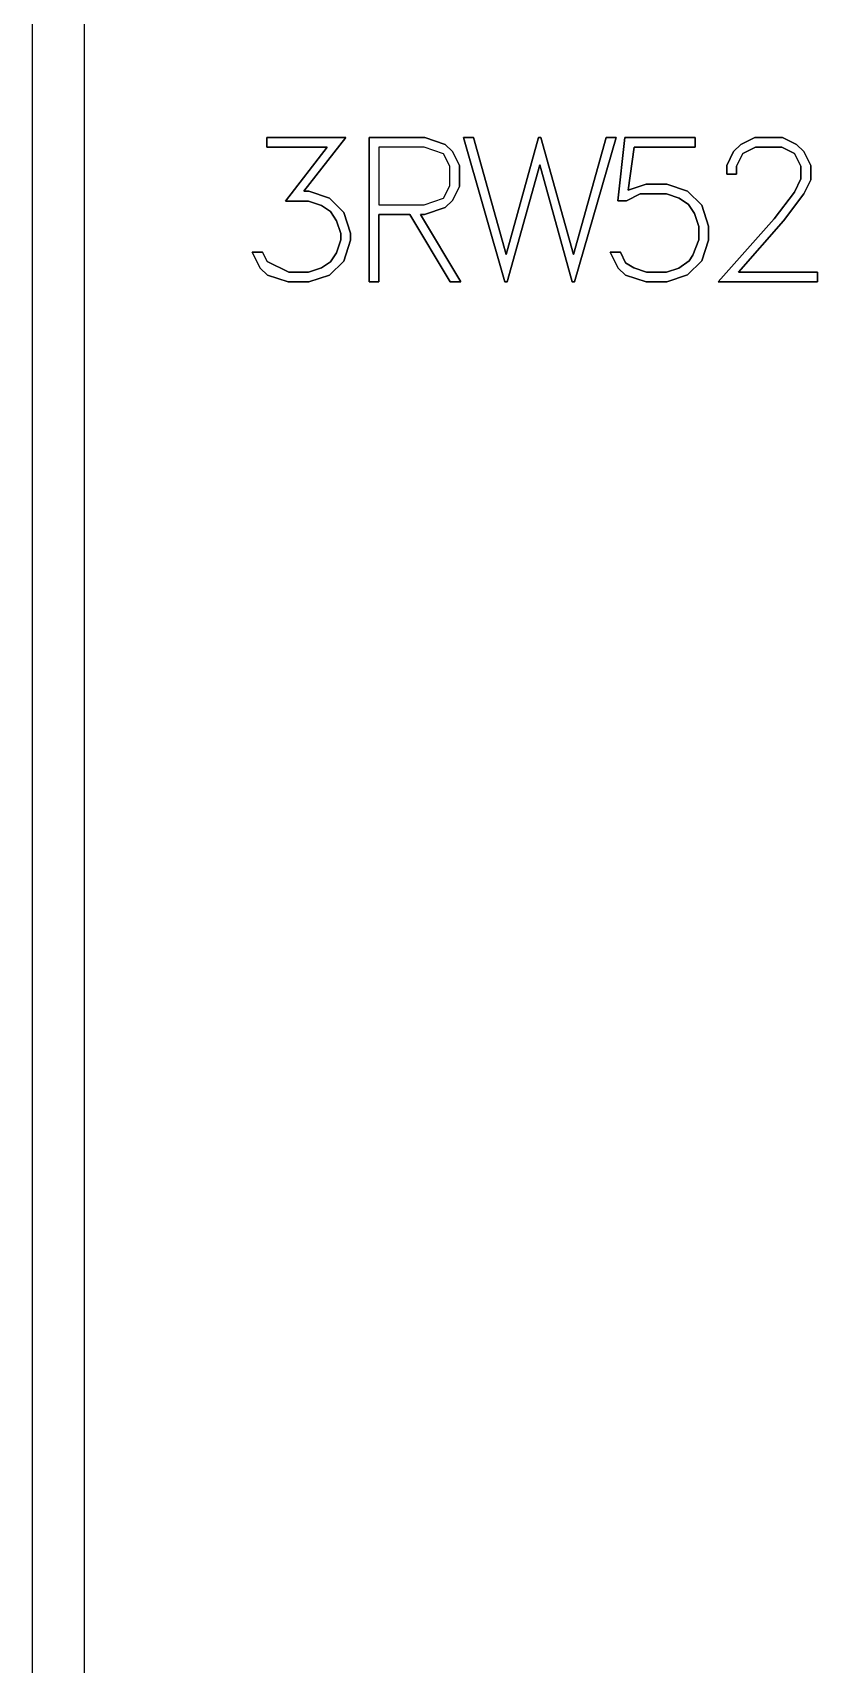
# Model space of a CAD drawing. Header units: inches. Extents: x 0 to 92454, y -34894 to 11.
# Drawn here: x 0.716 to 1.188, y 8.563 to 9.543 of the extents above; entities that cross this region are included whole.
import ezdxf

# ---------------------------------------------------------------- set-up
doc = ezdxf.new("R2010")
doc.units = ezdxf.units.IN
doc.header["$MEASUREMENT"] = 0

# ---------------------------------------------------------------- blocks, each defined once
blk = doc.blocks.new('2023_07_21_11_46_31_0481')
at = {"color": 7, "extrusion": (-0.994891, 0, 0.100955)}
for p, q in [((18.196, 24.9, 115.212), (18.196, 249.9, 115.212)), ((18.988, 182.6, 123.018), (18.988, 249.9, 123.018))]:
    blk.add_line(p, q, dxfattribs=at)
at = {"color": 7}
for p, q in [((18.196, 24.9, 115.212), (18.196, 249.9, 115.212)), ((22.981, 240.799, 151.97), (21.77, 240.799, 151.97)), ((21.77, 240.799, 151.97), (21.77, 240.653, 151.97)), ((21.77, 240.653, 152), (21.77, 240.799, 152)), ((21.77, 240.799, 152), (22.981, 240.799, 152)), ((21.77, 240.653, 151.97), (22.693, 240.653, 151.97)), ((22.693, 240.653, 152), (21.77, 240.653, 152)), ((22.693, 240.653, 151.97), (22.055, 239.828, 151.97)), ((22.055, 239.828, 152), (22.693, 240.653, 152)), ((22.335, 239.978, 151.97), (22.981, 240.799, 151.97)), ((22.981, 240.799, 152), (22.335, 239.978, 152)), ((24.183, 240.799, 151.97), (23.336, 240.799, 151.97)), ((23.336, 240.799, 151.97), (23.336, 238.595, 151.97)), ((23.336, 238.595, 152), (23.336, 240.799, 152)), ((23.336, 240.799, 152), (24.183, 240.799, 152)), ((24.176, 240.653, 151.97), (23.483, 240.653, 151.97)), ((23.483, 240.653, 151.97), (23.483, 239.77, 151.97)), ((24.176, 240.653, 152), (23.483, 240.653, 152)), ((23.483, 240.653, 152), (23.483, 239.77, 152)), ((24.47, 240.552, 151.97), (24.176, 240.653, 151.97)), ((24.47, 240.552, 152), (24.176, 240.653, 152)), ((24.498, 240.694, 151.97), (24.183, 240.799, 151.97)), ((24.183, 240.799, 152), (24.498, 240.694, 152)), ((24.61, 240.586, 151.97), (24.498, 240.694, 151.97)), ((24.498, 240.694, 152), (24.61, 240.586, 152)), ((24.714, 240.371, 151.97), (24.61, 240.586, 151.97)), ((24.61, 240.586, 152), (24.714, 240.371, 152)), ((24.93, 240.799, 151.97), (24.776, 240.799, 151.97)), ((24.776, 240.799, 151.97), (25.409, 238.595, 151.97)), ((25.409, 238.595, 152), (24.776, 240.799, 152)), ((24.776, 240.799, 152), (24.93, 240.799, 152)), ((25.427, 239.012, 151.97), (24.93, 240.799, 151.97)), ((24.93, 240.799, 152), (25.427, 239.012, 152)), ((25.923, 240.799, 151.97), (25.427, 239.012, 151.97)), ((25.427, 239.012, 152), (25.923, 240.799, 152)), ((25.959, 240.799, 151.97), (25.923, 240.799, 151.97)), ((25.923, 240.799, 152), (25.959, 240.799, 152)), ((26.456, 239.012, 151.97), (25.959, 240.799, 151.97)), ((25.959, 240.799, 152), (26.456, 239.012, 152)), ((26.953, 240.799, 151.97), (26.456, 239.012, 151.97)), ((26.456, 239.012, 152), (26.953, 240.799, 152)), ((26.473, 238.595, 151.97), (27.105, 240.799, 151.97)), ((27.105, 240.799, 152), (26.473, 238.595, 152)), ((27.105, 240.799, 151.97), (26.953, 240.799, 151.97)), ((26.953, 240.799, 152), (27.105, 240.799, 152)), ((27.238, 240.799, 151.97), (27.131, 239.835, 151.97)), ((27.131, 239.835, 152), (27.238, 240.799, 152)), ((28.312, 240.799, 151.97), (27.238, 240.799, 151.97)), ((27.238, 240.799, 152), (28.312, 240.799, 152)), ((27.289, 239.995, 151.97), (27.383, 240.653, 151.97)), ((27.383, 240.653, 152), (27.289, 239.995, 152)), ((27.383, 240.653, 151.97), (28.312, 240.653, 151.97)), ((28.312, 240.653, 152), (27.383, 240.653, 152)), ((28.312, 240.653, 151.97), (28.312, 240.799, 151.97)), ((28.312, 240.799, 152), (28.312, 240.653, 152)), ((28.9, 240.588, 151.97), (28.796, 240.373, 151.97)), ((28.796, 240.373, 152), (28.9, 240.588, 152)), ((29.01, 240.695, 151.97), (28.9, 240.588, 151.97)), ((28.9, 240.588, 152), (29.01, 240.695, 152)), ((29.225, 240.799, 151.97), (29.01, 240.695, 151.97)), ((29.01, 240.695, 152), (29.225, 240.799, 152)), ((29.043, 240.555, 151.97), (29.236, 240.653, 151.97)), ((29.236, 240.653, 152), (29.043, 240.555, 152)), ((29.648, 240.799, 151.97), (29.225, 240.799, 151.97)), ((29.225, 240.799, 152), (29.648, 240.799, 152)), ((29.236, 240.653, 151.97), (29.635, 240.653, 151.97)), ((29.635, 240.653, 152), (29.236, 240.653, 152)), ((29.635, 240.653, 151.97), (29.831, 240.555, 151.97)), ((29.831, 240.555, 152), (29.635, 240.653, 152)), ((29.862, 240.693, 151.97), (29.648, 240.799, 151.97)), ((29.648, 240.799, 152), (29.862, 240.693, 152)), ((29.971, 240.586, 151.97), (29.862, 240.693, 151.97)), ((29.862, 240.693, 152), (29.971, 240.586, 152)), ((30.078, 240.37, 151.97), (29.971, 240.586, 151.97)), ((29.971, 240.586, 152), (30.078, 240.37, 152)), ((24.567, 240.36, 151.97), (24.47, 240.552, 151.97)), ((24.567, 240.36, 152), (24.47, 240.552, 152)), ((24.567, 240.063, 151.97), (24.567, 240.36, 151.97)), ((24.567, 240.063, 152), (24.567, 240.36, 152)), ((24.714, 240.052, 151.97), (24.714, 240.371, 151.97)), ((24.714, 240.371, 152), (24.714, 240.052, 152)), ((25.444, 238.595, 151.97), (25.941, 240.382, 151.97)), ((25.941, 240.382, 152), (25.444, 238.595, 152)), ((25.941, 240.382, 151.97), (26.437, 238.595, 151.97)), ((26.437, 238.595, 152), (25.941, 240.382, 152)), ((28.796, 240.373, 151.97), (28.796, 240.24, 151.97)), ((28.796, 240.24, 152), (28.796, 240.373, 152)), ((28.945, 240.361, 151.97), (29.043, 240.555, 151.97)), ((29.043, 240.555, 152), (28.945, 240.361, 152)), ((28.945, 240.24, 151.97), (28.945, 240.361, 151.97)), ((28.945, 240.361, 152), (28.945, 240.24, 152)), ((29.831, 240.555, 151.97), (29.927, 240.361, 151.97)), ((29.927, 240.361, 152), (29.831, 240.555, 152)), ((29.927, 240.361, 151.97), (29.927, 240.168, 151.97)), ((29.927, 240.168, 152), (29.927, 240.361, 152)), ((30.078, 240.152, 151.97), (30.078, 240.37, 151.97)), ((30.078, 240.37, 152), (30.078, 240.152, 152)), ((27.566, 240.085, 151.97), (27.289, 239.995, 151.97)), ((27.289, 239.995, 152), (27.566, 240.085, 152)), ((27.88, 240.085, 151.97), (27.566, 240.085, 151.97)), ((27.566, 240.085, 152), (27.88, 240.085, 152)), ((28.197, 239.981, 151.97), (27.88, 240.085, 151.97)), ((27.88, 240.085, 152), (28.197, 239.981, 152)), ((28.796, 240.24, 151.97), (28.945, 240.24, 151.97)), ((28.945, 240.24, 152), (28.796, 240.24, 152)), ((29.927, 240.168, 151.97), (29.828, 239.966, 151.97)), ((29.828, 239.966, 152), (29.927, 240.168, 152)), ((29.971, 239.941, 151.97), (30.078, 240.152, 151.97)), ((30.078, 240.152, 152), (29.971, 239.941, 152)), ((22.414, 239.978, 151.97), (22.335, 239.978, 151.97)), ((22.335, 239.978, 152), (22.414, 239.978, 152)), ((22.731, 239.872, 151.97), (22.414, 239.978, 151.97)), ((22.414, 239.978, 152), (22.731, 239.872, 152)), ((22.947, 239.657, 151.97), (22.731, 239.872, 151.97)), ((22.731, 239.872, 152), (22.947, 239.657, 152)), ((24.176, 239.77, 151.97), (24.47, 239.871, 151.97)), ((24.176, 239.77, 152), (24.47, 239.871, 152)), ((24.47, 239.871, 151.97), (24.567, 240.063, 151.97)), ((24.47, 239.871, 152), (24.567, 240.063, 152)), ((24.498, 239.729, 151.97), (24.61, 239.837, 151.97)), ((24.61, 239.837, 152), (24.498, 239.729, 152)), ((24.61, 239.837, 151.97), (24.714, 240.052, 151.97)), ((24.714, 240.052, 152), (24.61, 239.837, 152)), ((27.266, 239.835, 151.97), (27.471, 239.939, 151.97)), ((27.471, 239.939, 152), (27.266, 239.835, 152)), ((27.471, 239.939, 151.97), (27.874, 239.939, 151.97)), ((27.874, 239.939, 152), (27.471, 239.939, 152)), ((27.874, 239.939, 151.97), (28.071, 239.871, 151.97)), ((28.071, 239.871, 152), (27.874, 239.939, 152)), ((28.071, 239.871, 151.97), (28.209, 239.778, 151.97)), ((28.209, 239.778, 152), (28.071, 239.871, 152)), ((28.413, 239.765, 151.97), (28.197, 239.981, 151.97)), ((28.197, 239.981, 152), (28.413, 239.765, 152)), ((29.828, 239.966, 151.97), (29.522, 239.559, 151.97)), ((29.522, 239.559, 152), (29.828, 239.966, 152)), ((29.66, 239.526, 151.97), (29.971, 239.941, 151.97)), ((29.971, 239.941, 152), (29.66, 239.526, 152)), ((22.055, 239.828, 151.97), (22.408, 239.828, 151.97)), ((22.408, 239.828, 152), (22.055, 239.828, 152)), ((22.408, 239.828, 151.97), (22.605, 239.76, 151.97)), ((22.605, 239.76, 152), (22.408, 239.828, 152)), ((22.605, 239.76, 151.97), (22.743, 239.67, 151.97)), ((22.743, 239.67, 152), (22.605, 239.76, 152)), ((22.743, 239.67, 151.97), (22.835, 239.53, 151.97)), ((22.835, 239.53, 152), (22.743, 239.67, 152)), ((23.052, 239.34, 151.97), (22.947, 239.657, 151.97)), ((22.947, 239.657, 152), (23.052, 239.34, 152)), ((23.483, 239.77, 151.97), (24.176, 239.77, 151.97)), ((23.483, 239.77, 152), (24.176, 239.77, 152)), ((23.483, 238.595, 151.97), (23.483, 239.624, 151.97)), ((23.483, 239.624, 151.97), (23.958, 239.624, 151.97)), ((23.958, 239.624, 152), (23.483, 239.624, 152)), ((23.483, 239.624, 152), (23.483, 238.595, 152)), ((23.958, 239.624, 151.97), (24.574, 238.595, 151.97)), ((24.574, 238.595, 152), (23.958, 239.624, 152)), ((24.733, 238.595, 151.97), (24.117, 239.624, 151.97)), ((24.117, 239.624, 151.97), (24.182, 239.624, 151.97)), ((24.182, 239.624, 152), (24.117, 239.624, 152)), ((24.117, 239.624, 152), (24.733, 238.595, 152)), ((24.182, 239.624, 151.97), (24.498, 239.729, 151.97)), ((24.498, 239.729, 152), (24.182, 239.624, 152)), ((27.131, 239.835, 151.97), (27.266, 239.835, 151.97)), ((27.266, 239.835, 152), (27.131, 239.835, 152)), ((28.209, 239.778, 151.97), (28.301, 239.639, 151.97)), ((28.301, 239.639, 152), (28.209, 239.778, 152)), ((28.301, 239.639, 151.97), (28.368, 239.441, 151.97)), ((28.368, 239.441, 152), (28.301, 239.639, 152)), ((28.518, 239.447, 151.97), (28.413, 239.765, 151.97)), ((28.413, 239.765, 152), (28.518, 239.447, 152)), ((22.835, 239.53, 151.97), (22.902, 239.333, 151.97)), ((22.902, 239.333, 152), (22.835, 239.53, 152)), ((23.052, 239.231, 151.97), (23.052, 239.34, 151.97)), ((23.052, 239.34, 152), (23.052, 239.231, 152)), ((28.368, 239.441, 151.97), (28.368, 239.24, 151.97)), ((28.368, 239.24, 152), (28.368, 239.441, 152)), ((28.518, 239.233, 151.97), (28.518, 239.447, 151.97)), ((28.518, 239.447, 152), (28.518, 239.233, 152)), ((29.522, 239.559, 151.97), (28.664, 238.595, 151.97)), ((28.664, 238.595, 152), (29.522, 239.559, 152)), ((28.975, 238.742, 151.97), (29.66, 239.526, 151.97)), ((29.66, 239.526, 152), (28.975, 238.742, 152)), ((22.902, 239.237, 151.97), (22.835, 239.039, 151.97)), ((22.835, 239.039, 152), (22.902, 239.237, 152)), ((22.902, 239.333, 151.97), (22.902, 239.237, 151.97)), ((22.902, 239.237, 152), (22.902, 239.333, 152)), ((22.947, 238.914, 151.97), (23.052, 239.231, 151.97)), ((23.052, 239.231, 152), (22.947, 238.914, 152)), ((28.368, 239.24, 151.97), (28.279, 239.006, 151.97)), ((28.279, 239.006, 152), (28.368, 239.24, 152)), ((28.413, 238.915, 151.97), (28.518, 239.233, 151.97)), ((28.518, 239.233, 152), (28.413, 238.915, 152)), ((21.705, 239.05, 151.97), (21.55, 239.05, 151.97)), ((21.55, 239.05, 151.97), (21.671, 238.807, 151.97)), ((21.671, 238.807, 152), (21.55, 239.05, 152)), ((21.55, 239.05, 152), (21.705, 239.05, 152)), ((21.775, 238.907, 151.97), (21.705, 239.05, 151.97)), ((21.705, 239.05, 152), (21.775, 238.907, 152)), ((22.108, 238.742, 151.97), (21.775, 238.907, 151.97)), ((21.775, 238.907, 152), (22.108, 238.742, 152)), ((22.743, 238.901, 151.97), (22.605, 238.81, 151.97)), ((22.605, 238.81, 152), (22.743, 238.901, 152)), ((22.731, 238.7, 151.97), (22.947, 238.914, 151.97)), ((22.947, 238.914, 152), (22.731, 238.7, 152)), ((22.835, 239.039, 151.97), (22.743, 238.901, 151.97)), ((22.743, 238.901, 152), (22.835, 239.039, 152)), ((27.171, 239.05, 151.97), (27.016, 239.05, 151.97)), ((27.016, 239.05, 151.97), (27.137, 238.807, 151.97)), ((27.137, 238.807, 152), (27.016, 239.05, 152)), ((27.016, 239.05, 152), (27.171, 239.05, 152)), ((27.251, 238.889, 151.97), (27.171, 239.05, 151.97)), ((27.171, 239.05, 152), (27.251, 238.889, 152)), ((27.375, 238.81, 151.97), (27.251, 238.889, 151.97)), ((27.251, 238.889, 152), (27.375, 238.81, 152)), ((28.22, 238.916, 151.97), (28.062, 238.804, 151.97)), ((28.062, 238.804, 152), (28.22, 238.916, 152)), ((28.197, 238.701, 151.97), (28.413, 238.915, 151.97)), ((28.413, 238.915, 152), (28.197, 238.701, 152)), ((28.279, 239.006, 151.97), (28.22, 238.916, 151.97)), ((28.22, 238.916, 152), (28.279, 239.006, 152)), ((21.671, 238.807, 151.97), (21.782, 238.699, 151.97)), ((21.782, 238.699, 152), (21.671, 238.807, 152)), ((21.782, 238.699, 151.97), (22.1, 238.595, 151.97)), ((22.1, 238.595, 152), (21.782, 238.699, 152)), ((22.1, 238.595, 151.97), (22.414, 238.595, 151.97)), ((22.414, 238.595, 152), (22.1, 238.595, 152)), ((22.408, 238.742, 151.97), (22.108, 238.742, 151.97)), ((22.108, 238.742, 152), (22.408, 238.742, 152)), ((22.605, 238.81, 151.97), (22.408, 238.742, 151.97)), ((22.408, 238.742, 152), (22.605, 238.81, 152)), ((22.414, 238.595, 151.97), (22.731, 238.7, 151.97)), ((22.731, 238.7, 152), (22.414, 238.595, 152)), ((23.336, 238.595, 151.97), (23.483, 238.595, 151.97)), ((23.483, 238.595, 152), (23.336, 238.595, 152)), ((24.574, 238.595, 151.97), (24.733, 238.595, 151.97)), ((24.733, 238.595, 152), (24.574, 238.595, 152)), ((25.409, 238.595, 151.97), (25.444, 238.595, 151.97)), ((25.444, 238.595, 152), (25.409, 238.595, 152)), ((26.437, 238.595, 151.97), (26.473, 238.595, 151.97)), ((26.473, 238.595, 152), (26.437, 238.595, 152)), ((27.137, 238.807, 151.97), (27.248, 238.699, 151.97)), ((27.248, 238.699, 152), (27.137, 238.807, 152)), ((27.248, 238.699, 151.97), (27.566, 238.595, 151.97)), ((27.566, 238.595, 152), (27.248, 238.699, 152)), ((27.571, 238.742, 151.97), (27.375, 238.81, 151.97)), ((27.375, 238.81, 152), (27.571, 238.742, 152)), ((27.566, 238.595, 151.97), (27.88, 238.595, 151.97)), ((27.88, 238.595, 152), (27.566, 238.595, 152)), ((27.874, 238.742, 151.97), (27.571, 238.742, 151.97)), ((27.571, 238.742, 152), (27.874, 238.742, 152)), ((28.062, 238.804, 151.97), (27.874, 238.742, 151.97)), ((27.874, 238.742, 152), (28.062, 238.804, 152)), ((27.88, 238.595, 151.97), (28.197, 238.701, 151.97)), ((28.197, 238.701, 152), (27.88, 238.595, 152)), ((28.664, 238.595, 151.97), (30.18, 238.595, 151.97)), ((30.18, 238.595, 152), (28.664, 238.595, 152)), ((30.18, 238.742, 151.97), (28.975, 238.742, 151.97)), ((28.975, 238.742, 152), (30.18, 238.742, 152)), ((30.18, 238.595, 151.97), (30.18, 238.742, 151.97)), ((30.18, 238.742, 152), (30.18, 238.595, 152))]:
    blk.add_line(p, q, dxfattribs=at)
at = {"color": 7, "extrusion": (-0.999391, 0, 0.034899)}
blk.add_line((18.988, 182.6, 123.018), (18.988, 249.9, 123.018), dxfattribs=at)
at = {"color": 7, "extrusion": (1, 0, 0)}
for p, q in [((21.77, 240.653, 152), (21.77, 240.799, 152)), ((21.77, 240.799, 151.97), (21.77, 240.653, 151.97)), ((21.77, 240.799, 151.97), (21.77, 240.799, 152)), ((21.77, 240.653, 151.97), (21.77, 240.653, 152)), ((23.336, 238.595, 152), (23.336, 240.799, 152)), ((23.336, 240.799, 151.97), (23.336, 238.595, 151.97)), ((23.336, 240.799, 151.97), (23.336, 240.799, 152)), ((24.567, 240.063, 152), (24.567, 240.36, 152)), ((24.567, 240.063, 151.97), (24.567, 240.36, 151.97)), ((24.567, 240.36, 151.97), (24.567, 240.36, 152)), ((28.796, 240.24, 152), (28.796, 240.373, 152)), ((28.796, 240.373, 151.97), (28.796, 240.24, 151.97)), ((28.796, 240.373, 151.97), (28.796, 240.373, 152)), ((29.927, 240.168, 152), (29.927, 240.361, 152)), ((29.927, 240.361, 151.97), (29.927, 240.168, 151.97)), ((29.927, 240.361, 151.97), (29.927, 240.361, 152)), ((28.796, 240.24, 151.97), (28.796, 240.24, 152)), ((29.927, 240.168, 151.97), (29.927, 240.168, 152)), ((24.567, 240.063, 151.97), (24.567, 240.063, 152)), ((28.368, 239.24, 152), (28.368, 239.441, 152)), ((28.368, 239.441, 151.97), (28.368, 239.24, 151.97)), ((28.368, 239.441, 151.97), (28.368, 239.441, 152)), ((22.902, 239.237, 152), (22.902, 239.333, 152)), ((22.902, 239.333, 151.97), (22.902, 239.237, 151.97)), ((22.902, 239.333, 151.97), (22.902, 239.333, 152)), ((22.902, 239.237, 151.97), (22.902, 239.237, 152)), ((28.368, 239.24, 151.97), (28.368, 239.24, 152)), ((23.336, 238.595, 151.97), (23.336, 238.595, 152))]:
    blk.add_line(p, q, dxfattribs=at)
at = {"color": 7, "extrusion": (0, -1, 0)}
for p, q in [((21.77, 240.799, 152), (22.981, 240.799, 152)), ((21.77, 240.799, 151.97), (21.77, 240.799, 152)), ((22.981, 240.799, 151.97), (21.77, 240.799, 151.97)), ((22.981, 240.799, 151.97), (22.981, 240.799, 152)), ((23.336, 240.799, 152), (24.183, 240.799, 152)), ((23.336, 240.799, 151.97), (23.336, 240.799, 152)), ((24.183, 240.799, 151.97), (23.336, 240.799, 151.97)), ((24.183, 240.799, 151.97), (24.183, 240.799, 152)), ((24.776, 240.799, 152), (24.93, 240.799, 152)), ((24.776, 240.799, 151.97), (24.776, 240.799, 152)), ((24.93, 240.799, 151.97), (24.776, 240.799, 151.97)), ((24.93, 240.799, 151.97), (24.93, 240.799, 152)), ((25.923, 240.799, 152), (25.959, 240.799, 152)), ((25.923, 240.799, 151.97), (25.923, 240.799, 152)), ((25.959, 240.799, 151.97), (25.923, 240.799, 151.97)), ((25.959, 240.799, 151.97), (25.959, 240.799, 152)), ((26.953, 240.799, 152), (27.105, 240.799, 152)), ((26.953, 240.799, 151.97), (26.953, 240.799, 152)), ((27.105, 240.799, 151.97), (26.953, 240.799, 151.97)), ((27.105, 240.799, 151.97), (27.105, 240.799, 152)), ((27.238, 240.799, 152), (28.312, 240.799, 152)), ((27.238, 240.799, 151.97), (27.238, 240.799, 152)), ((28.312, 240.799, 151.97), (27.238, 240.799, 151.97)), ((28.312, 240.799, 151.97), (28.312, 240.799, 152)), ((29.225, 240.799, 152), (29.648, 240.799, 152)), ((29.225, 240.799, 151.97), (29.225, 240.799, 152)), ((29.648, 240.799, 151.97), (29.225, 240.799, 151.97)), ((29.648, 240.799, 151.97), (29.648, 240.799, 152)), ((27.566, 240.085, 152), (27.88, 240.085, 152)), ((27.566, 240.085, 151.97), (27.566, 240.085, 152)), ((27.88, 240.085, 151.97), (27.566, 240.085, 151.97)), ((27.88, 240.085, 151.97), (27.88, 240.085, 152)), ((22.335, 239.978, 152), (22.414, 239.978, 152)), ((22.335, 239.978, 151.97), (22.335, 239.978, 152)), ((22.414, 239.978, 151.97), (22.335, 239.978, 151.97)), ((22.414, 239.978, 151.97), (22.414, 239.978, 152)), ((23.483, 239.77, 152), (24.176, 239.77, 152)), ((23.483, 239.77, 151.97), (23.483, 239.77, 152)), ((23.483, 239.77, 151.97), (24.176, 239.77, 151.97)), ((24.176, 239.77, 151.97), (24.176, 239.77, 152)), ((21.55, 239.05, 152), (21.705, 239.05, 152)), ((21.55, 239.05, 151.97), (21.55, 239.05, 152)), ((21.705, 239.05, 151.97), (21.55, 239.05, 151.97)), ((21.705, 239.05, 151.97), (21.705, 239.05, 152)), ((27.016, 239.05, 152), (27.171, 239.05, 152)), ((27.016, 239.05, 151.97), (27.016, 239.05, 152)), ((27.171, 239.05, 151.97), (27.016, 239.05, 151.97)), ((27.171, 239.05, 151.97), (27.171, 239.05, 152)), ((22.108, 238.742, 152), (22.408, 238.742, 152)), ((22.108, 238.742, 151.97), (22.108, 238.742, 152)), ((22.408, 238.742, 151.97), (22.108, 238.742, 151.97)), ((22.408, 238.742, 151.97), (22.408, 238.742, 152)), ((27.571, 238.742, 152), (27.874, 238.742, 152)), ((27.571, 238.742, 151.97), (27.571, 238.742, 152)), ((27.874, 238.742, 151.97), (27.571, 238.742, 151.97)), ((27.874, 238.742, 151.97), (27.874, 238.742, 152)), ((28.975, 238.742, 152), (30.18, 238.742, 152)), ((28.975, 238.742, 151.97), (28.975, 238.742, 152)), ((30.18, 238.742, 151.97), (28.975, 238.742, 151.97)), ((30.18, 238.742, 151.97), (30.18, 238.742, 152))]:
    blk.add_line(p, q, dxfattribs=at)
at = {"color": 7, "extrusion": (0, 1, 0)}
for p, q in [((22.693, 240.653, 152), (21.77, 240.653, 152)), ((21.77, 240.653, 151.97), (22.693, 240.653, 151.97)), ((21.77, 240.653, 151.97), (21.77, 240.653, 152)), ((22.693, 240.653, 151.97), (22.693, 240.653, 152)), ((24.176, 240.653, 152), (23.483, 240.653, 152)), ((24.176, 240.653, 151.97), (23.483, 240.653, 151.97)), ((23.483, 240.653, 151.97), (23.483, 240.653, 152)), ((24.176, 240.653, 151.97), (24.176, 240.653, 152)), ((28.312, 240.653, 152), (27.383, 240.653, 152)), ((27.383, 240.653, 151.97), (28.312, 240.653, 151.97)), ((27.383, 240.653, 151.97), (27.383, 240.653, 152)), ((28.312, 240.653, 151.97), (28.312, 240.653, 152)), ((29.635, 240.653, 152), (29.236, 240.653, 152)), ((29.236, 240.653, 151.97), (29.635, 240.653, 151.97)), ((29.236, 240.653, 151.97), (29.236, 240.653, 152)), ((29.635, 240.653, 151.97), (29.635, 240.653, 152)), ((28.945, 240.24, 152), (28.796, 240.24, 152)), ((28.796, 240.24, 151.97), (28.945, 240.24, 151.97)), ((28.796, 240.24, 151.97), (28.796, 240.24, 152)), ((28.945, 240.24, 151.97), (28.945, 240.24, 152)), ((27.874, 239.939, 152), (27.471, 239.939, 152)), ((27.471, 239.939, 151.97), (27.874, 239.939, 151.97)), ((27.471, 239.939, 151.97), (27.471, 239.939, 152)), ((27.874, 239.939, 151.97), (27.874, 239.939, 152)), ((22.408, 239.828, 152), (22.055, 239.828, 152)), ((22.055, 239.828, 151.97), (22.408, 239.828, 151.97)), ((22.055, 239.828, 151.97), (22.055, 239.828, 152)), ((22.408, 239.828, 151.97), (22.408, 239.828, 152)), ((23.958, 239.624, 152), (23.483, 239.624, 152)), ((23.483, 239.624, 151.97), (23.958, 239.624, 151.97)), ((23.483, 239.624, 151.97), (23.483, 239.624, 152)), ((23.958, 239.624, 151.97), (23.958, 239.624, 152)), ((24.182, 239.624, 152), (24.117, 239.624, 152)), ((24.117, 239.624, 151.97), (24.182, 239.624, 151.97)), ((24.117, 239.624, 151.97), (24.117, 239.624, 152)), ((24.182, 239.624, 151.97), (24.182, 239.624, 152)), ((27.266, 239.835, 152), (27.131, 239.835, 152)), ((27.131, 239.835, 151.97), (27.266, 239.835, 151.97)), ((27.131, 239.835, 151.97), (27.131, 239.835, 152)), ((27.266, 239.835, 151.97), (27.266, 239.835, 152)), ((22.414, 238.595, 152), (22.1, 238.595, 152)), ((22.1, 238.595, 151.97), (22.414, 238.595, 151.97)), ((22.1, 238.595, 151.97), (22.1, 238.595, 152)), ((22.414, 238.595, 151.97), (22.414, 238.595, 152)), ((23.483, 238.595, 152), (23.336, 238.595, 152)), ((23.336, 238.595, 151.97), (23.483, 238.595, 151.97)), ((23.336, 238.595, 151.97), (23.336, 238.595, 152)), ((23.483, 238.595, 151.97), (23.483, 238.595, 152)), ((24.733, 238.595, 152), (24.574, 238.595, 152)), ((24.574, 238.595, 151.97), (24.733, 238.595, 151.97)), ((24.574, 238.595, 151.97), (24.574, 238.595, 152)), ((24.733, 238.595, 151.97), (24.733, 238.595, 152)), ((25.444, 238.595, 152), (25.409, 238.595, 152)), ((25.409, 238.595, 151.97), (25.444, 238.595, 151.97)), ((25.409, 238.595, 151.97), (25.409, 238.595, 152)), ((25.444, 238.595, 151.97), (25.444, 238.595, 152)), ((26.473, 238.595, 152), (26.437, 238.595, 152)), ((26.437, 238.595, 151.97), (26.473, 238.595, 151.97)), ((26.437, 238.595, 151.97), (26.437, 238.595, 152)), ((26.473, 238.595, 151.97), (26.473, 238.595, 152)), ((27.88, 238.595, 152), (27.566, 238.595, 152)), ((27.566, 238.595, 151.97), (27.88, 238.595, 151.97)), ((27.566, 238.595, 151.97), (27.566, 238.595, 152)), ((27.88, 238.595, 151.97), (27.88, 238.595, 152)), ((30.18, 238.595, 152), (28.664, 238.595, 152)), ((28.664, 238.595, 151.97), (30.18, 238.595, 151.97)), ((28.664, 238.595, 151.97), (28.664, 238.595, 152)), ((30.18, 238.595, 151.97), (30.18, 238.595, 152))]:
    blk.add_line(p, q, dxfattribs=at)
at = {"color": 7, "extrusion": (0.791306, -0.611421, 0)}
for p, q in [((22.055, 239.828, 152), (22.693, 240.653, 152)), ((22.693, 240.653, 151.97), (22.055, 239.828, 151.97)), ((22.693, 240.653, 151.97), (22.693, 240.653, 152)), ((22.055, 239.828, 151.97), (22.055, 239.828, 152))]:
    blk.add_line(p, q, dxfattribs=at)
at = {"color": 7, "extrusion": (-0.786116, 0.618078, 0)}
for p, q in [((22.981, 240.799, 152), (22.335, 239.978, 152)), ((22.335, 239.978, 151.97), (22.981, 240.799, 151.97)), ((22.981, 240.799, 151.97), (22.981, 240.799, 152)), ((22.335, 239.978, 151.97), (22.335, 239.978, 152))]:
    blk.add_line(p, q, dxfattribs=at)
at = {"color": 7, "extrusion": (-1, 0, 0)}
for p, q in [((23.483, 240.653, 152), (23.483, 239.77, 152)), ((23.483, 240.653, 151.97), (23.483, 240.653, 152)), ((23.483, 240.653, 151.97), (23.483, 239.77, 151.97)), ((28.312, 240.799, 152), (28.312, 240.653, 152)), ((28.312, 240.799, 151.97), (28.312, 240.799, 152)), ((28.312, 240.653, 151.97), (28.312, 240.799, 151.97)), ((28.312, 240.653, 151.97), (28.312, 240.653, 152)), ((24.714, 240.371, 152), (24.714, 240.052, 152)), ((24.714, 240.371, 151.97), (24.714, 240.371, 152)), ((24.714, 240.052, 151.97), (24.714, 240.371, 151.97)), ((28.945, 240.361, 152), (28.945, 240.24, 152)), ((28.945, 240.361, 151.97), (28.945, 240.361, 152)), ((28.945, 240.24, 151.97), (28.945, 240.361, 151.97)), ((30.078, 240.37, 152), (30.078, 240.152, 152)), ((30.078, 240.37, 151.97), (30.078, 240.37, 152)), ((30.078, 240.152, 151.97), (30.078, 240.37, 151.97)), ((28.945, 240.24, 151.97), (28.945, 240.24, 152)), ((30.078, 240.152, 151.97), (30.078, 240.152, 152)), ((24.714, 240.052, 151.97), (24.714, 240.052, 152)), ((23.483, 239.77, 151.97), (23.483, 239.77, 152)), ((23.483, 239.624, 152), (23.483, 238.595, 152)), ((23.483, 239.624, 151.97), (23.483, 239.624, 152)), ((23.483, 238.595, 151.97), (23.483, 239.624, 151.97)), ((23.052, 239.34, 152), (23.052, 239.231, 152)), ((23.052, 239.34, 151.97), (23.052, 239.34, 152)), ((23.052, 239.231, 151.97), (23.052, 239.34, 151.97)), ((28.518, 239.447, 152), (28.518, 239.233, 152)), ((28.518, 239.447, 151.97), (28.518, 239.447, 152)), ((28.518, 239.233, 151.97), (28.518, 239.447, 151.97)), ((23.052, 239.231, 151.97), (23.052, 239.231, 152)), ((28.518, 239.233, 151.97), (28.518, 239.233, 152)), ((23.483, 238.595, 151.97), (23.483, 238.595, 152)), ((30.18, 238.742, 152), (30.18, 238.595, 152)), ((30.18, 238.742, 151.97), (30.18, 238.742, 152)), ((30.18, 238.595, 151.97), (30.18, 238.742, 151.97)), ((30.18, 238.595, 151.97), (30.18, 238.595, 152))]:
    blk.add_line(p, q, dxfattribs=at)
at = {"color": 7, "extrusion": (0.324134, 0.946011, 0)}
for p, q in [((24.47, 240.552, 152), (24.176, 240.653, 152)), ((24.47, 240.552, 151.97), (24.176, 240.653, 151.97)), ((24.176, 240.653, 151.97), (24.176, 240.653, 152)), ((24.47, 240.552, 151.97), (24.47, 240.552, 152))]:
    blk.add_line(p, q, dxfattribs=at)
at = {"color": 7, "extrusion": (-0.318147, -0.948042, 0)}
for p, q in [((24.183, 240.799, 152), (24.498, 240.694, 152)), ((24.183, 240.799, 151.97), (24.183, 240.799, 152)), ((24.498, 240.694, 151.97), (24.183, 240.799, 151.97)), ((24.498, 240.694, 151.97), (24.498, 240.694, 152))]:
    blk.add_line(p, q, dxfattribs=at)
at = {"color": 7, "extrusion": (-0.692798, -0.721132, 0)}
for p, q in [((24.498, 240.694, 152), (24.61, 240.586, 152)), ((24.498, 240.694, 151.97), (24.498, 240.694, 152)), ((24.61, 240.586, 151.97), (24.498, 240.694, 151.97)), ((24.61, 240.586, 151.97), (24.61, 240.586, 152))]:
    blk.add_line(p, q, dxfattribs=at)
at = {"color": 7, "extrusion": (-0.899787, -0.436329, 0)}
for p, q in [((24.61, 240.586, 152), (24.714, 240.371, 152)), ((24.61, 240.586, 151.97), (24.61, 240.586, 152)), ((24.714, 240.371, 151.97), (24.61, 240.586, 151.97)), ((24.714, 240.371, 151.97), (24.714, 240.371, 152))]:
    blk.add_line(p, q, dxfattribs=at)
at = {"color": 7, "extrusion": (0.961169, 0.275961, 0)}
for p, q in [((25.409, 238.595, 152), (24.776, 240.799, 152)), ((24.776, 240.799, 151.97), (25.409, 238.595, 151.97)), ((24.776, 240.799, 151.97), (24.776, 240.799, 152)), ((25.409, 238.595, 151.97), (25.409, 238.595, 152))]:
    blk.add_line(p, q, dxfattribs=at)
at = {"color": 7, "extrusion": (-0.963486, -0.267758, 0)}
for p, q in [((24.93, 240.799, 152), (25.427, 239.012, 152)), ((24.93, 240.799, 151.97), (24.93, 240.799, 152)), ((25.427, 239.012, 151.97), (24.93, 240.799, 151.97)), ((25.959, 240.799, 152), (26.456, 239.012, 152)), ((25.959, 240.799, 151.97), (25.959, 240.799, 152)), ((26.456, 239.012, 151.97), (25.959, 240.799, 151.97)), ((25.427, 239.012, 151.97), (25.427, 239.012, 152)), ((26.456, 239.012, 151.97), (26.456, 239.012, 152))]:
    blk.add_line(p, q, dxfattribs=at)
at = {"color": 7, "extrusion": (0.963486, -0.267758, 0)}
for p, q in [((25.427, 239.012, 152), (25.923, 240.799, 152)), ((25.923, 240.799, 151.97), (25.427, 239.012, 151.97)), ((25.923, 240.799, 151.97), (25.923, 240.799, 152)), ((26.456, 239.012, 152), (26.953, 240.799, 152)), ((26.953, 240.799, 151.97), (26.456, 239.012, 151.97)), ((26.953, 240.799, 151.97), (26.953, 240.799, 152)), ((25.427, 239.012, 151.97), (25.427, 239.012, 152)), ((26.456, 239.012, 151.97), (26.456, 239.012, 152))]:
    blk.add_line(p, q, dxfattribs=at)
at = {"color": 7, "extrusion": (-0.961335, 0.275382, 0)}
for p, q in [((27.105, 240.799, 152), (26.473, 238.595, 152)), ((26.473, 238.595, 151.97), (27.105, 240.799, 151.97)), ((27.105, 240.799, 151.97), (27.105, 240.799, 152)), ((26.473, 238.595, 151.97), (26.473, 238.595, 152))]:
    blk.add_line(p, q, dxfattribs=at)
at = {"color": 7, "extrusion": (0.993825, -0.110956, 0)}
for p, q in [((27.131, 239.835, 152), (27.238, 240.799, 152)), ((27.238, 240.799, 151.97), (27.131, 239.835, 151.97)), ((27.238, 240.799, 151.97), (27.238, 240.799, 152)), ((27.131, 239.835, 151.97), (27.131, 239.835, 152))]:
    blk.add_line(p, q, dxfattribs=at)
at = {"color": 7, "extrusion": (-0.989778, 0.142614, 0)}
for p, q in [((27.383, 240.653, 152), (27.289, 239.995, 152)), ((27.289, 239.995, 151.97), (27.383, 240.653, 151.97)), ((27.383, 240.653, 151.97), (27.383, 240.653, 152)), ((27.289, 239.995, 151.97), (27.289, 239.995, 152))]:
    blk.add_line(p, q, dxfattribs=at)
at = {"color": 7, "extrusion": (0.899105, -0.437733, 0)}
for p, q in [((28.796, 240.373, 152), (28.9, 240.588, 152)), ((28.9, 240.588, 151.97), (28.796, 240.373, 151.97)), ((28.9, 240.588, 151.97), (28.9, 240.588, 152)), ((28.796, 240.373, 151.97), (28.796, 240.373, 152))]:
    blk.add_line(p, q, dxfattribs=at)
at = {"color": 7, "extrusion": (0.700092, -0.714052, 0)}
for p, q in [((28.9, 240.588, 152), (29.01, 240.695, 152)), ((29.01, 240.695, 151.97), (28.9, 240.588, 151.97)), ((28.9, 240.588, 151.97), (28.9, 240.588, 152)), ((29.01, 240.695, 151.97), (29.01, 240.695, 152))]:
    blk.add_line(p, q, dxfattribs=at)
at = {"color": 7, "extrusion": (0.43718, -0.899374, 0)}
for p, q in [((29.01, 240.695, 152), (29.225, 240.799, 152)), ((29.225, 240.799, 151.97), (29.01, 240.695, 151.97)), ((29.01, 240.695, 151.97), (29.01, 240.695, 152)), ((29.225, 240.799, 151.97), (29.225, 240.799, 152))]:
    blk.add_line(p, q, dxfattribs=at)
at = {"color": 7, "extrusion": (-0.45046, 0.892797, 0)}
for p, q in [((29.236, 240.653, 152), (29.043, 240.555, 152)), ((29.043, 240.555, 151.97), (29.236, 240.653, 151.97)), ((29.236, 240.653, 151.97), (29.236, 240.653, 152)), ((29.043, 240.555, 151.97), (29.043, 240.555, 152))]:
    blk.add_line(p, q, dxfattribs=at)
at = {"color": 7, "extrusion": (0.446611, 0.894728, 0)}
for p, q in [((29.831, 240.555, 152), (29.635, 240.653, 152)), ((29.635, 240.653, 151.97), (29.831, 240.555, 151.97)), ((29.635, 240.653, 151.97), (29.635, 240.653, 152)), ((29.831, 240.555, 151.97), (29.831, 240.555, 152))]:
    blk.add_line(p, q, dxfattribs=at)
at = {"color": 7, "extrusion": (-0.445082, -0.89549, 0)}
for p, q in [((29.648, 240.799, 152), (29.862, 240.693, 152)), ((29.648, 240.799, 151.97), (29.648, 240.799, 152)), ((29.862, 240.693, 151.97), (29.648, 240.799, 151.97)), ((29.862, 240.693, 151.97), (29.862, 240.693, 152))]:
    blk.add_line(p, q, dxfattribs=at)
at = {"color": 7, "extrusion": (-0.702272, -0.711908, 0)}
for p, q in [((29.862, 240.693, 152), (29.971, 240.586, 152)), ((29.862, 240.693, 151.97), (29.862, 240.693, 152)), ((29.971, 240.586, 151.97), (29.862, 240.693, 151.97)), ((29.971, 240.586, 151.97), (29.971, 240.586, 152))]:
    blk.add_line(p, q, dxfattribs=at)
at = {"color": 7, "extrusion": (-0.89674, -0.442558, 0)}
for p, q in [((29.971, 240.586, 152), (30.078, 240.37, 152)), ((29.971, 240.586, 151.97), (29.971, 240.586, 152)), ((30.078, 240.37, 151.97), (29.971, 240.586, 151.97)), ((30.078, 240.37, 151.97), (30.078, 240.37, 152))]:
    blk.add_line(p, q, dxfattribs=at)
at = {"color": 7, "extrusion": (0.890731, 0.454531, 0)}
for p, q in [((24.567, 240.36, 152), (24.47, 240.552, 152)), ((24.567, 240.36, 151.97), (24.47, 240.552, 151.97)), ((24.47, 240.552, 151.97), (24.47, 240.552, 152)), ((24.567, 240.36, 151.97), (24.567, 240.36, 152))]:
    blk.add_line(p, q, dxfattribs=at)
at = {"color": 7, "extrusion": (-0.963486, 0.267758, 0)}
for p, q in [((25.941, 240.382, 152), (25.444, 238.595, 152)), ((25.444, 238.595, 151.97), (25.941, 240.382, 151.97)), ((25.941, 240.382, 151.97), (25.941, 240.382, 152)), ((25.444, 238.595, 151.97), (25.444, 238.595, 152))]:
    blk.add_line(p, q, dxfattribs=at)
at = {"color": 7, "extrusion": (0.963486, 0.267758, 0)}
for p, q in [((26.437, 238.595, 152), (25.941, 240.382, 152)), ((25.941, 240.382, 151.97), (26.437, 238.595, 151.97)), ((25.941, 240.382, 151.97), (25.941, 240.382, 152)), ((26.437, 238.595, 151.97), (26.437, 238.595, 152))]:
    blk.add_line(p, q, dxfattribs=at)
at = {"color": 7, "extrusion": (-0.892909, 0.450237, 0)}
for p, q in [((29.043, 240.555, 152), (28.945, 240.361, 152)), ((28.945, 240.361, 151.97), (29.043, 240.555, 151.97)), ((28.945, 240.361, 151.97), (28.945, 240.361, 152)), ((29.043, 240.555, 151.97), (29.043, 240.555, 152))]:
    blk.add_line(p, q, dxfattribs=at)
at = {"color": 7, "extrusion": (0.895862, 0.444333, 0)}
for p, q in [((29.927, 240.361, 152), (29.831, 240.555, 152)), ((29.831, 240.555, 151.97), (29.927, 240.361, 151.97)), ((29.831, 240.555, 151.97), (29.831, 240.555, 152)), ((29.927, 240.361, 151.97), (29.927, 240.361, 152))]:
    blk.add_line(p, q, dxfattribs=at)
at = {"color": 7, "extrusion": (0.310692, -0.95051, 0)}
for p, q in [((27.289, 239.995, 152), (27.566, 240.085, 152)), ((27.566, 240.085, 151.97), (27.289, 239.995, 151.97)), ((27.566, 240.085, 151.97), (27.566, 240.085, 152)), ((27.289, 239.995, 151.97), (27.289, 239.995, 152))]:
    blk.add_line(p, q, dxfattribs=at)
at = {"color": 7, "extrusion": (-0.314202, -0.949356, 0)}
for p, q in [((27.88, 240.085, 152), (28.197, 239.981, 152)), ((27.88, 240.085, 151.97), (27.88, 240.085, 152)), ((28.197, 239.981, 151.97), (27.88, 240.085, 151.97)), ((28.197, 239.981, 151.97), (28.197, 239.981, 152))]:
    blk.add_line(p, q, dxfattribs=at)
at = {"color": 7, "extrusion": (0.897117, -0.441793, 0)}
for p, q in [((29.828, 239.966, 152), (29.927, 240.168, 152)), ((29.927, 240.168, 151.97), (29.828, 239.966, 151.97)), ((29.927, 240.168, 151.97), (29.927, 240.168, 152)), ((29.828, 239.966, 151.97), (29.828, 239.966, 152))]:
    blk.add_line(p, q, dxfattribs=at)
at = {"color": 7, "extrusion": (-0.893175, 0.44971, 0)}
for p, q in [((30.078, 240.152, 152), (29.971, 239.941, 152)), ((29.971, 239.941, 151.97), (30.078, 240.152, 151.97)), ((30.078, 240.152, 151.97), (30.078, 240.152, 152)), ((29.971, 239.941, 151.97), (29.971, 239.941, 152))]:
    blk.add_line(p, q, dxfattribs=at)
at = {"color": 7, "extrusion": (-0.316852, -0.948475, 0)}
for p, q in [((22.414, 239.978, 152), (22.731, 239.872, 152)), ((22.414, 239.978, 151.97), (22.414, 239.978, 152)), ((22.731, 239.872, 151.97), (22.414, 239.978, 151.97)), ((22.731, 239.872, 151.97), (22.731, 239.872, 152))]:
    blk.add_line(p, q, dxfattribs=at)
at = {"color": 7, "extrusion": (-0.706433, -0.707779, 0)}
for p, q in [((22.731, 239.872, 152), (22.947, 239.657, 152)), ((22.731, 239.872, 151.97), (22.731, 239.872, 152)), ((22.947, 239.657, 151.97), (22.731, 239.872, 151.97)), ((22.947, 239.657, 151.97), (22.947, 239.657, 152))]:
    blk.add_line(p, q, dxfattribs=at)
at = {"color": 7, "extrusion": (0.324136, -0.94601, 0)}
for p, q in [((24.176, 239.77, 152), (24.47, 239.871, 152)), ((24.176, 239.77, 151.97), (24.47, 239.871, 151.97)), ((24.47, 239.871, 151.97), (24.47, 239.871, 152)), ((24.176, 239.77, 151.97), (24.176, 239.77, 152))]:
    blk.add_line(p, q, dxfattribs=at)
at = {"color": 7, "extrusion": (0.89073, -0.454532, 0)}
for p, q in [((24.47, 239.871, 152), (24.567, 240.063, 152)), ((24.47, 239.871, 151.97), (24.567, 240.063, 151.97)), ((24.47, 239.871, 151.97), (24.47, 239.871, 152)), ((24.567, 240.063, 151.97), (24.567, 240.063, 152))]:
    blk.add_line(p, q, dxfattribs=at)
at = {"color": 7, "extrusion": (-0.692795, 0.721134, 0)}
for p, q in [((24.61, 239.837, 152), (24.498, 239.729, 152)), ((24.498, 239.729, 151.97), (24.61, 239.837, 151.97)), ((24.61, 239.837, 151.97), (24.61, 239.837, 152)), ((24.498, 239.729, 151.97), (24.498, 239.729, 152))]:
    blk.add_line(p, q, dxfattribs=at)
at = {"color": 7, "extrusion": (-0.899315, 0.437301, 0)}
for p, q in [((24.714, 240.052, 152), (24.61, 239.837, 152)), ((24.61, 239.837, 151.97), (24.714, 240.052, 151.97)), ((24.61, 239.837, 151.97), (24.61, 239.837, 152)), ((24.714, 240.052, 151.97), (24.714, 240.052, 152))]:
    blk.add_line(p, q, dxfattribs=at)
at = {"color": 7, "extrusion": (-0.449709, 0.893175, 0)}
for p, q in [((27.471, 239.939, 152), (27.266, 239.835, 152)), ((27.266, 239.835, 151.97), (27.471, 239.939, 151.97)), ((27.471, 239.939, 151.97), (27.471, 239.939, 152)), ((27.266, 239.835, 151.97), (27.266, 239.835, 152))]:
    blk.add_line(p, q, dxfattribs=at)
at = {"color": 7, "extrusion": (0.326439, 0.945218, 0)}
for p, q in [((28.071, 239.871, 152), (27.874, 239.939, 152)), ((27.874, 239.939, 151.97), (28.071, 239.871, 151.97)), ((27.874, 239.939, 151.97), (27.874, 239.939, 152)), ((28.071, 239.871, 151.97), (28.071, 239.871, 152))]:
    blk.add_line(p, q, dxfattribs=at)
at = {"color": 7, "extrusion": (0.557434, 0.830221, 0)}
for p, q in [((28.209, 239.778, 152), (28.071, 239.871, 152)), ((28.071, 239.871, 151.97), (28.209, 239.778, 151.97)), ((28.071, 239.871, 151.97), (28.071, 239.871, 152)), ((28.209, 239.778, 151.97), (28.209, 239.778, 152))]:
    blk.add_line(p, q, dxfattribs=at)
at = {"color": 7, "extrusion": (-0.708048, -0.706164, 0)}
for p, q in [((28.197, 239.981, 152), (28.413, 239.765, 152)), ((28.197, 239.981, 151.97), (28.197, 239.981, 152)), ((28.413, 239.765, 151.97), (28.197, 239.981, 151.97)), ((28.413, 239.765, 151.97), (28.413, 239.765, 152))]:
    blk.add_line(p, q, dxfattribs=at)
at = {"color": 7, "extrusion": (0.799884, -0.600154, 0)}
for p, q in [((29.522, 239.559, 152), (29.828, 239.966, 152)), ((29.828, 239.966, 151.97), (29.522, 239.559, 151.97)), ((29.828, 239.966, 151.97), (29.828, 239.966, 152)), ((29.522, 239.559, 151.97), (29.522, 239.559, 152))]:
    blk.add_line(p, q, dxfattribs=at)
at = {"color": 7, "extrusion": (-0.799582, 0.600557, 0)}
for p, q in [((29.971, 239.941, 152), (29.66, 239.526, 152)), ((29.66, 239.526, 151.97), (29.971, 239.941, 151.97)), ((29.971, 239.941, 151.97), (29.971, 239.941, 152)), ((29.66, 239.526, 151.97), (29.66, 239.526, 152))]:
    blk.add_line(p, q, dxfattribs=at)
at = {"color": 7, "extrusion": (0.323617, 0.946188, 0)}
for p, q in [((22.605, 239.76, 152), (22.408, 239.828, 152)), ((22.408, 239.828, 151.97), (22.605, 239.76, 151.97)), ((22.408, 239.828, 151.97), (22.408, 239.828, 152)), ((22.605, 239.76, 151.97), (22.605, 239.76, 152))]:
    blk.add_line(p, q, dxfattribs=at)
at = {"color": 7, "extrusion": (0.549178, 0.835705, 0)}
for p, q in [((22.743, 239.67, 152), (22.605, 239.76, 152)), ((22.605, 239.76, 151.97), (22.743, 239.67, 151.97)), ((22.605, 239.76, 151.97), (22.605, 239.76, 152)), ((22.743, 239.67, 151.97), (22.743, 239.67, 152))]:
    blk.add_line(p, q, dxfattribs=at)
at = {"color": 7, "extrusion": (0.835061, 0.550157, 0)}
for p, q in [((22.835, 239.53, 152), (22.743, 239.67, 152)), ((22.743, 239.67, 151.97), (22.835, 239.53, 151.97)), ((22.743, 239.67, 151.97), (22.743, 239.67, 152)), ((22.835, 239.53, 151.97), (22.835, 239.53, 152))]:
    blk.add_line(p, q, dxfattribs=at)
at = {"color": 7, "extrusion": (-0.949454, -0.313906, 0)}
for p, q in [((22.947, 239.657, 152), (23.052, 239.34, 152)), ((22.947, 239.657, 151.97), (22.947, 239.657, 152)), ((23.052, 239.34, 151.97), (22.947, 239.657, 151.97)), ((23.052, 239.34, 151.97), (23.052, 239.34, 152))]:
    blk.add_line(p, q, dxfattribs=at)
at = {"color": 7, "extrusion": (0.858168, 0.513369, 0)}
for p, q in [((24.574, 238.595, 152), (23.958, 239.624, 152)), ((23.958, 239.624, 151.97), (24.574, 238.595, 151.97)), ((23.958, 239.624, 151.97), (23.958, 239.624, 152)), ((24.574, 238.595, 151.97), (24.574, 238.595, 152))]:
    blk.add_line(p, q, dxfattribs=at)
at = {"color": 7, "extrusion": (-0.858168, -0.513369, 0)}
for p, q in [((24.117, 239.624, 152), (24.733, 238.595, 152)), ((24.117, 239.624, 151.97), (24.117, 239.624, 152)), ((24.733, 238.595, 151.97), (24.117, 239.624, 151.97)), ((24.733, 238.595, 151.97), (24.733, 238.595, 152))]:
    blk.add_line(p, q, dxfattribs=at)
at = {"color": 7, "extrusion": (-0.31763, 0.948215, 0)}
for p, q in [((24.498, 239.729, 152), (24.182, 239.624, 152)), ((24.182, 239.624, 151.97), (24.498, 239.729, 151.97)), ((24.182, 239.624, 151.97), (24.182, 239.624, 152)), ((24.498, 239.729, 151.97), (24.498, 239.729, 152))]:
    blk.add_line(p, q, dxfattribs=at)
at = {"color": 7, "extrusion": (0.833866, 0.551967, 0)}
for p, q in [((28.301, 239.639, 152), (28.209, 239.778, 152)), ((28.209, 239.778, 151.97), (28.301, 239.639, 151.97)), ((28.209, 239.778, 151.97), (28.209, 239.778, 152)), ((28.301, 239.639, 151.97), (28.301, 239.639, 152))]:
    blk.add_line(p, q, dxfattribs=at)
at = {"color": 7, "extrusion": (0.946646, 0.322275, 0)}
for p, q in [((28.368, 239.441, 152), (28.301, 239.639, 152)), ((28.301, 239.639, 151.97), (28.368, 239.441, 151.97)), ((28.301, 239.639, 151.97), (28.301, 239.639, 152)), ((28.368, 239.441, 151.97), (28.368, 239.441, 152))]:
    blk.add_line(p, q, dxfattribs=at)
at = {"color": 7, "extrusion": (-0.949743, -0.31303, 0)}
for p, q in [((28.413, 239.765, 152), (28.518, 239.447, 152)), ((28.413, 239.765, 151.97), (28.413, 239.765, 152)), ((28.518, 239.447, 151.97), (28.413, 239.765, 151.97)), ((28.518, 239.447, 151.97), (28.518, 239.447, 152))]:
    blk.add_line(p, q, dxfattribs=at)
at = {"color": 7, "extrusion": (0.945989, 0.324199, 0)}
for p, q in [((22.902, 239.333, 152), (22.835, 239.53, 152)), ((22.835, 239.53, 151.97), (22.902, 239.333, 151.97)), ((22.835, 239.53, 151.97), (22.835, 239.53, 152)), ((22.902, 239.333, 151.97), (22.902, 239.333, 152))]:
    blk.add_line(p, q, dxfattribs=at)
at = {"color": 7, "extrusion": (0.746929, -0.664904, 0)}
for p, q in [((28.664, 238.595, 152), (29.522, 239.559, 152)), ((29.522, 239.559, 151.97), (28.664, 238.595, 151.97)), ((29.522, 239.559, 151.97), (29.522, 239.559, 152)), ((28.664, 238.595, 151.97), (28.664, 238.595, 152))]:
    blk.add_line(p, q, dxfattribs=at)
at = {"color": 7, "extrusion": (-0.753532, 0.657411, 0)}
for p, q in [((29.66, 239.526, 152), (28.975, 238.742, 152)), ((28.975, 238.742, 151.97), (29.66, 239.526, 151.97)), ((29.66, 239.526, 151.97), (29.66, 239.526, 152)), ((28.975, 238.742, 151.97), (28.975, 238.742, 152))]:
    blk.add_line(p, q, dxfattribs=at)
at = {"color": 7, "extrusion": (0.946809, -0.321797, 0)}
for p, q in [((22.835, 239.039, 152), (22.902, 239.237, 152)), ((22.902, 239.237, 151.97), (22.835, 239.039, 151.97)), ((22.902, 239.237, 151.97), (22.902, 239.237, 152)), ((22.835, 239.039, 151.97), (22.835, 239.039, 152))]:
    blk.add_line(p, q, dxfattribs=at)
at = {"color": 7, "extrusion": (-0.949454, 0.313906, 0)}
for p, q in [((23.052, 239.231, 152), (22.947, 238.914, 152)), ((22.947, 238.914, 151.97), (23.052, 239.231, 151.97)), ((23.052, 239.231, 151.97), (23.052, 239.231, 152)), ((22.947, 238.914, 151.97), (22.947, 238.914, 152))]:
    blk.add_line(p, q, dxfattribs=at)
at = {"color": 7, "extrusion": (0.934814, -0.355138, 0)}
for p, q in [((28.279, 239.006, 152), (28.368, 239.24, 152)), ((28.368, 239.24, 151.97), (28.279, 239.006, 151.97)), ((28.368, 239.24, 151.97), (28.368, 239.24, 152)), ((28.279, 239.006, 151.97), (28.279, 239.006, 152))]:
    blk.add_line(p, q, dxfattribs=at)
at = {"color": 7, "extrusion": (-0.949744, 0.313029, 0)}
for p, q in [((28.518, 239.233, 152), (28.413, 238.915, 152)), ((28.413, 238.915, 151.97), (28.518, 239.233, 151.97)), ((28.518, 239.233, 151.97), (28.518, 239.233, 152)), ((28.413, 238.915, 151.97), (28.413, 238.915, 152))]:
    blk.add_line(p, q, dxfattribs=at)
at = {"color": 7, "extrusion": (0.895635, 0.444791, 0)}
for p, q in [((21.671, 238.807, 152), (21.55, 239.05, 152)), ((21.55, 239.05, 151.97), (21.671, 238.807, 151.97)), ((21.55, 239.05, 151.97), (21.55, 239.05, 152)), ((27.137, 238.807, 152), (27.016, 239.05, 152)), ((27.016, 239.05, 151.97), (27.137, 238.807, 151.97)), ((27.016, 239.05, 151.97), (27.016, 239.05, 152)), ((21.671, 238.807, 151.97), (21.671, 238.807, 152)), ((27.137, 238.807, 151.97), (27.137, 238.807, 152))]:
    blk.add_line(p, q, dxfattribs=at)
at = {"color": 7, "extrusion": (-0.898189, -0.43961, 0)}
for p, q in [((21.705, 239.05, 152), (21.775, 238.907, 152)), ((21.705, 239.05, 151.97), (21.705, 239.05, 152)), ((21.775, 238.907, 151.97), (21.705, 239.05, 151.97)), ((21.775, 238.907, 151.97), (21.775, 238.907, 152))]:
    blk.add_line(p, q, dxfattribs=at)
at = {"color": 7, "extrusion": (-0.444033, -0.89601, 0)}
for p, q in [((21.775, 238.907, 152), (22.108, 238.742, 152)), ((21.775, 238.907, 151.97), (21.775, 238.907, 152)), ((22.108, 238.742, 151.97), (21.775, 238.907, 151.97)), ((22.108, 238.742, 151.97), (22.108, 238.742, 152))]:
    blk.add_line(p, q, dxfattribs=at)
at = {"color": 7, "extrusion": (0.549178, -0.835705, 0)}
for p, q in [((22.605, 238.81, 152), (22.743, 238.901, 152)), ((22.743, 238.901, 151.97), (22.605, 238.81, 151.97)), ((22.743, 238.901, 151.97), (22.743, 238.901, 152)), ((22.605, 238.81, 151.97), (22.605, 238.81, 152))]:
    blk.add_line(p, q, dxfattribs=at)
at = {"color": 7, "extrusion": (-0.704261, 0.709941, 0)}
for p, q in [((22.947, 238.914, 152), (22.731, 238.7, 152)), ((22.731, 238.7, 151.97), (22.947, 238.914, 151.97)), ((22.947, 238.914, 151.97), (22.947, 238.914, 152)), ((22.731, 238.7, 151.97), (22.731, 238.7, 152))]:
    blk.add_line(p, q, dxfattribs=at)
at = {"color": 7, "extrusion": (0.83205, -0.5547, 0)}
for p, q in [((22.743, 238.901, 152), (22.835, 239.039, 152)), ((22.835, 239.039, 151.97), (22.743, 238.901, 151.97)), ((22.743, 238.901, 151.97), (22.743, 238.901, 152)), ((22.835, 239.039, 151.97), (22.835, 239.039, 152))]:
    blk.add_line(p, q, dxfattribs=at)
at = {"color": 7, "extrusion": (-0.894428, -0.447212, 0)}
for p, q in [((27.171, 239.05, 152), (27.251, 238.889, 152)), ((27.171, 239.05, 151.97), (27.171, 239.05, 152)), ((27.251, 238.889, 151.97), (27.171, 239.05, 151.97)), ((27.251, 238.889, 151.97), (27.251, 238.889, 152))]:
    blk.add_line(p, q, dxfattribs=at)
at = {"color": 7, "extrusion": (-0.539372, -0.842068, 0)}
for p, q in [((27.251, 238.889, 152), (27.375, 238.81, 152)), ((27.251, 238.889, 151.97), (27.251, 238.889, 152)), ((27.375, 238.81, 151.97), (27.251, 238.889, 151.97)), ((27.375, 238.81, 151.97), (27.375, 238.81, 152))]:
    blk.add_line(p, q, dxfattribs=at)
at = {"color": 7, "extrusion": (0.581518, -0.813534, 0)}
for p, q in [((28.062, 238.804, 152), (28.22, 238.916, 152)), ((28.22, 238.916, 151.97), (28.062, 238.804, 151.97)), ((28.22, 238.916, 151.97), (28.22, 238.916, 152)), ((28.062, 238.804, 151.97), (28.062, 238.804, 152))]:
    blk.add_line(p, q, dxfattribs=at)
at = {"color": 7, "extrusion": (-0.705349, 0.70886, 0)}
for p, q in [((28.413, 238.915, 152), (28.197, 238.701, 152)), ((28.197, 238.701, 151.97), (28.413, 238.915, 151.97)), ((28.413, 238.915, 151.97), (28.413, 238.915, 152)), ((28.197, 238.701, 151.97), (28.197, 238.701, 152))]:
    blk.add_line(p, q, dxfattribs=at)
at = {"color": 7, "extrusion": (0.835741, -0.549123, 0)}
for p, q in [((28.22, 238.916, 152), (28.279, 239.006, 152)), ((28.279, 239.006, 151.97), (28.22, 238.916, 151.97)), ((28.22, 238.916, 151.97), (28.22, 238.916, 152)), ((28.279, 239.006, 151.97), (28.279, 239.006, 152))]:
    blk.add_line(p, q, dxfattribs=at)
at = {"color": 7, "extrusion": (0.695158, 0.718857, 0)}
for p, q in [((21.782, 238.699, 152), (21.671, 238.807, 152)), ((21.671, 238.807, 151.97), (21.782, 238.699, 151.97)), ((21.671, 238.807, 151.97), (21.671, 238.807, 152)), ((21.782, 238.699, 151.97), (21.782, 238.699, 152)), ((27.248, 238.699, 152), (27.137, 238.807, 152)), ((27.137, 238.807, 151.97), (27.248, 238.699, 151.97)), ((27.137, 238.807, 151.97), (27.137, 238.807, 152)), ((27.248, 238.699, 151.97), (27.248, 238.699, 152))]:
    blk.add_line(p, q, dxfattribs=at)
at = {"color": 7, "extrusion": (0.313317, 0.949648, 0)}
for p, q in [((22.1, 238.595, 152), (21.782, 238.699, 152)), ((21.782, 238.699, 151.97), (22.1, 238.595, 151.97)), ((21.782, 238.699, 151.97), (21.782, 238.699, 152)), ((22.1, 238.595, 151.97), (22.1, 238.595, 152)), ((27.566, 238.595, 152), (27.248, 238.699, 152)), ((27.248, 238.699, 151.97), (27.566, 238.595, 151.97)), ((27.248, 238.699, 151.97), (27.248, 238.699, 152)), ((27.566, 238.595, 151.97), (27.566, 238.595, 152))]:
    blk.add_line(p, q, dxfattribs=at)
at = {"color": 7, "extrusion": (0.330658, -0.943751, 0)}
for p, q in [((22.408, 238.742, 152), (22.605, 238.81, 152)), ((22.605, 238.81, 151.97), (22.408, 238.742, 151.97)), ((22.408, 238.742, 151.97), (22.408, 238.742, 152)), ((22.605, 238.81, 151.97), (22.605, 238.81, 152))]:
    blk.add_line(p, q, dxfattribs=at)
at = {"color": 7, "extrusion": (-0.316854, 0.948474, 0)}
for p, q in [((22.731, 238.7, 152), (22.414, 238.595, 152)), ((22.414, 238.595, 151.97), (22.731, 238.7, 151.97)), ((22.414, 238.595, 151.97), (22.414, 238.595, 152)), ((22.731, 238.7, 151.97), (22.731, 238.7, 152))]:
    blk.add_line(p, q, dxfattribs=at)
at = {"color": 7, "extrusion": (-0.330658, -0.943751, 0)}
for p, q in [((27.375, 238.81, 152), (27.571, 238.742, 152)), ((27.375, 238.81, 151.97), (27.375, 238.81, 152)), ((27.571, 238.742, 151.97), (27.375, 238.81, 151.97)), ((27.571, 238.742, 151.97), (27.571, 238.742, 152))]:
    blk.add_line(p, q, dxfattribs=at)
at = {"color": 7, "extrusion": (0.313183, -0.949693, 0)}
for p, q in [((27.874, 238.742, 152), (28.062, 238.804, 152)), ((28.062, 238.804, 151.97), (27.874, 238.742, 151.97)), ((27.874, 238.742, 151.97), (27.874, 238.742, 152)), ((28.062, 238.804, 151.97), (28.062, 238.804, 152))]:
    blk.add_line(p, q, dxfattribs=at)
at = {"color": 7, "extrusion": (-0.318617, 0.947883, 0)}
for p, q in [((28.197, 238.701, 152), (27.88, 238.595, 152)), ((27.88, 238.595, 151.97), (28.197, 238.701, 151.97)), ((27.88, 238.595, 151.97), (27.88, 238.595, 152)), ((28.197, 238.701, 151.97), (28.197, 238.701, 152))]:
    blk.add_line(p, q, dxfattribs=at)

msp = doc.modelspace()

# ---------------------------------------------------------------- block references
at = {"xscale": 0.03937007874015748, "yscale": 0.03937007874015748, "zscale": 0.03937007874015748}
msp.add_blockref('2023_07_21_11_46_31_0481', (0, 0), dxfattribs=at)
msp.add_blockref('2023_07_21_11_46_31_0481', (0, 0), dxfattribs=at)

doc.saveas('drawing.dxf')
